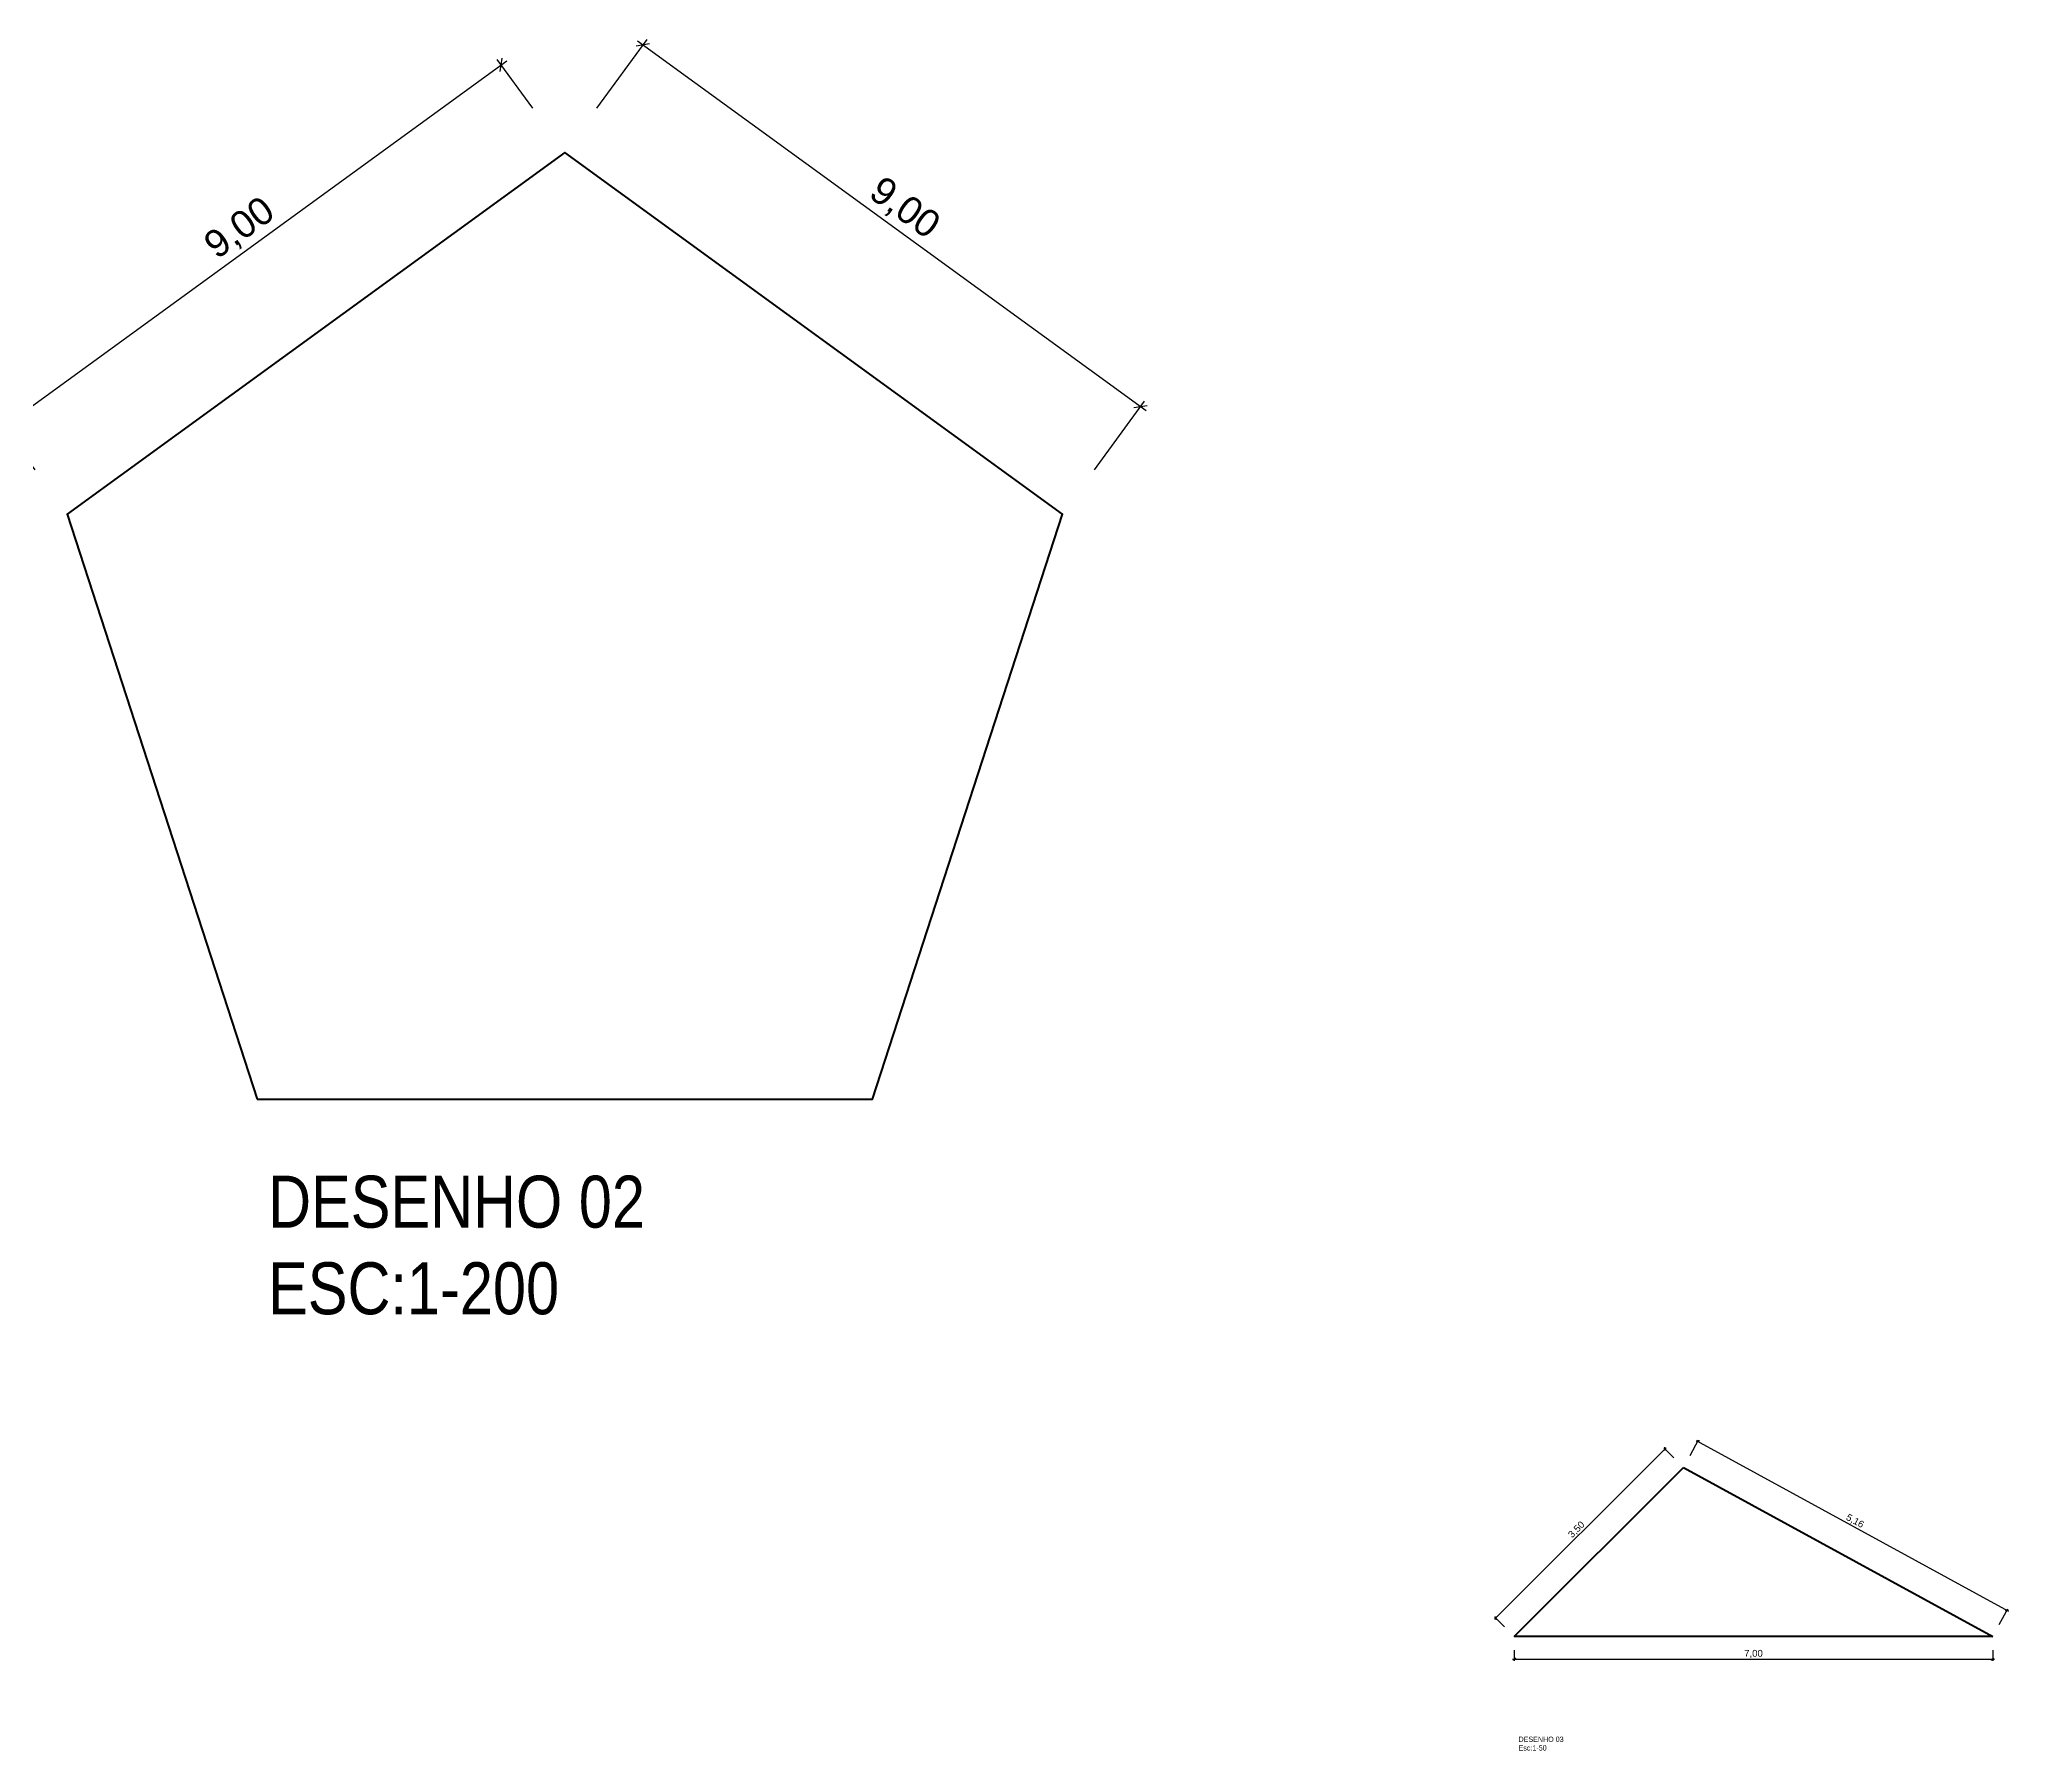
# Model space of a CAD drawing. Header units: millimetres. Extents: x 3164 to 3491, y -5235 to 1368.
# Drawn here: x 3461.85 to 3490.66, y -5235.33 to -5210.29 of the extents above; entities that cross this region are included whole.
import ezdxf

# ---------------------------------------------------------------- set-up
doc = ezdxf.new("R2010")
doc.units = ezdxf.units.MM
for name, color, linetype, lineweight in [('CARIMBO', 7, 'Continuous', 25), ('L.LARGA', 6, 'Continuous', 53), ('TX 4', 181, 'Continuous', 25)]:
    doc.layers.add(name, color=color, linetype=linetype, lineweight=lineweight)
doc.styles.get("Standard").update_dxf_attribs({"font": 'arial.ttf'})
doc.styles.add('TX4 1-20', font='ARIALN.TTF', dxfattribs={"height": 0.076})
doc.styles.add('TX4 1-200', font='ARIALN.TTF', dxfattribs={"height": 0.76})
doc.dimstyles.new('Copy of COTA 1-200', dxfattribs={"dimscale": 2, "dimtxt": 0.2, "dimasz": 0.07, "dimexe": 0.05, "dimexo": 0.4, "dimgap": 0.03, "dimtad": 1, "dimzin": 1, "dimtxsty": 'Standard', "dimblk": 'OBLIQUE', "dimcen": 2.5, "dimdle": 0.05, "dimclrd": 256, "dimclrt": 2, "dimadec": 0, "dimazin": 0, "dimtfac": 1, "dimtmove": 0, "dimatfit": 3, "dimfxl": 0, "dimlwd": -1, "dimlwe": -1, "dimarcsym": 0})
doc.dimstyles.new('COTA 1-50', dxfattribs={"dimscale": 0.5, "dimtxt": 0.2, "dimasz": 0.07, "dimexe": 0.05, "dimexo": 0.4, "dimgap": 0.03, "dimtad": 1, "dimzin": 1, "dimtxsty": 'Standard', "dimblk": 'OBLIQUE', "dimcen": 2.5, "dimdle": 0.05, "dimclrd": 256, "dimclrt": 2, "dimadec": 0, "dimazin": 0, "dimtfac": 1, "dimtmove": 0, "dimatfit": 3, "dimfxl": 0, "dimlwd": -1, "dimlwe": -1, "dimarcsym": 0})

# ---------------------------------------------------------------- blocks, each defined once
blk = doc.blocks.new('_Oblique')
at = {"color": 0, "linetype": 'ByBlock', "lineweight": -2}
blk.add_line((-0.5, -0.5), (0.5, 0.5), dxfattribs=at)
blk = doc.blocks.new('*D16')
at = {"layer": 'CARIMBO'}
blk.add_line((3461.242, -5216.016), (3468.685, -5210.609), dxfattribs=at)
at = {"layer": 'CARIMBO', "color": 0}
for p, q in [((3469.065, -5211.301), (3468.545, -5210.587)), ((3461.784, -5216.591), (3461.264, -5215.877))]:
    blk.add_line(p, q, dxfattribs=at)
at = {"layer": 'Defpoints', "color": 0}
for p in [(3468.604, -5210.667), (3469.535, -5211.949), (3462.254, -5217.239)]:
    blk.add_point(p, dxfattribs=at)
at = {"layer": 'CARIMBO', "xscale": 0.14, "yscale": 0.14, "zscale": 0.14}
for p, rotation in [((3468.604, -5210.667), 35.99999999999741), ((3461.323, -5215.958), 215.9999999999974)]:
    blk.add_blockref('_Oblique', p, dxfattribs=dict(at, rotation=rotation))
at = {"layer": 'CARIMBO', "color": 2, "insert": (3464.787, -5213.069), "char_height": 0.4, "attachment_point": 5, "rotation": 36}
blk.add_mtext('9,00', dxfattribs=at)
blk = doc.blocks.new('*D17')
at = {"layer": 'CARIMBO', "color": 0}
for p, q in [((3470.005, -5211.301), (3470.737, -5210.294)), ((3477.286, -5216.591), (3478.018, -5215.584))]:
    blk.add_line(p, q, dxfattribs=at)
at = {"layer": 'CARIMBO'}
blk.add_line((3470.598, -5210.316), (3478.041, -5215.724), dxfattribs=at)
at = {"layer": 'Defpoints', "color": 0}
for p in [(3469.535, -5211.949), (3477.96, -5215.665), (3476.816, -5217.239)]:
    blk.add_point(p, dxfattribs=at)
at = {"layer": 'CARIMBO', "xscale": 0.14, "yscale": 0.14, "zscale": 0.14}
for p, rotation in [((3470.678, -5210.375), 144.0000000000026), ((3477.96, -5215.665), 324.0000000000026)]:
    blk.add_blockref('_Oblique', p, dxfattribs=dict(at, rotation=rotation))
at = {"layer": 'CARIMBO', "color": 2, "insert": (3474.496, -5212.777), "char_height": 0.4, "attachment_point": 5, "rotation": 324}
blk.add_mtext('9,00', dxfattribs=at)
blk = doc.blocks.new('*D31')
at = {"layer": 'CARIMBO'}
blk.add_line((3485.65, -5230.895), (3483.139, -5233.405), dxfattribs=at)
at = {"layer": 'CARIMBO', "color": 0}
for p, q in [((3485.761, -5231.042), (3485.614, -5230.895)), ((3483.286, -5233.517), (3483.139, -5233.37))]:
    blk.add_line(p, q, dxfattribs=at)
at = {"layer": 'Defpoints', "color": 0}
for p in [(3485.903, -5231.183), (3483.157, -5233.388), (3483.428, -5233.658)]:
    blk.add_point(p, dxfattribs=at)
at = {"layer": 'CARIMBO', "xscale": 0.035, "yscale": 0.035, "zscale": 0.035}
for p, rotation in [((3485.632, -5230.913), 45.00000000000527), ((3483.157, -5233.388), 225.0000000000053)]:
    blk.add_blockref('_Oblique', p, dxfattribs=dict(at, rotation=rotation))
at = {"layer": 'CARIMBO', "color": 2, "insert": (3484.341, -5232.097), "char_height": 0.1, "attachment_point": 5, "rotation": 45}
blk.add_mtext('3,50', dxfattribs=at)
blk = doc.blocks.new('*D32')
at = {"layer": 'CARIMBO', "color": 0}
for p, q in [((3485.999, -5231.008), (3486.124, -5230.778)), ((3490.524, -5233.483), (3490.649, -5233.253))]:
    blk.add_line(p, q, dxfattribs=at)
at = {"layer": 'CARIMBO'}
blk.add_line((3486.09, -5230.788), (3490.659, -5233.287), dxfattribs=at)
at = {"layer": 'Defpoints', "color": 0}
for p in [(3485.903, -5231.183), (3490.637, -5233.275), (3490.428, -5233.658)]:
    blk.add_point(p, dxfattribs=at)
at = {"layer": 'CARIMBO', "xscale": 0.035, "yscale": 0.035, "zscale": 0.035}
for p, rotation in [((3486.112, -5230.8), 151.3249499368914), ((3490.637, -5233.275), 331.3249499368914)]:
    blk.add_blockref('_Oblique', p, dxfattribs=dict(at, rotation=rotation))
at = {"layer": 'CARIMBO', "color": 2, "insert": (3488.411, -5231.972), "char_height": 0.1, "attachment_point": 5, "rotation": 331.3249}
blk.add_mtext('5,16', dxfattribs=at)
blk = doc.blocks.new('*D33')
at = {"layer": 'CARIMBO', "color": 0}
for p, q in [((3483.428, -5233.858), (3483.428, -5234.013)), ((3490.428, -5233.858), (3490.428, -5234.013))]:
    blk.add_line(p, q, dxfattribs=at)
at = {"layer": 'CARIMBO'}
blk.add_line((3483.403, -5233.988), (3490.453, -5233.988), dxfattribs=at)
at = {"layer": 'Defpoints', "color": 0}
for p in [(3483.428, -5233.658), (3490.428, -5233.658), (3490.428, -5233.988)]:
    blk.add_point(p, dxfattribs=at)
at = {"layer": 'CARIMBO', "xscale": 0.035, "yscale": 0.035, "zscale": 0.035, "rotation": 180}
blk.add_blockref('_Oblique', (3483.428, -5233.988), dxfattribs=at)
at = {"layer": 'CARIMBO', "xscale": 0.035, "yscale": 0.035, "zscale": 0.035}
blk.add_blockref('_Oblique', (3490.428, -5233.988), dxfattribs=at)
at = {"layer": 'CARIMBO', "color": 2, "insert": (3486.928, -5233.912), "char_height": 0.1, "attachment_point": 5}
blk.add_mtext('7,00', dxfattribs=at)

msp = doc.modelspace()

# ---------------------------------------------------------------- linework, layer by layer
at = {"layer": 'L.LARGA'}
for p, q in [((3483.428, -5233.658), (3485.903, -5231.183)), ((3485.903, -5231.183), (3490.428, -5233.658)), ((3490.428, -5233.658), (3483.428, -5233.658))]:
    msp.add_line(p, q, dxfattribs=at)
msp.add_lwpolyline([(3465.035, -5225.798), (3474.035, -5225.798), (3476.816, -5217.239), (3469.535, -5211.949), (3462.254, -5217.239)], close=True, dxfattribs=at)

# ---------------------------------------------------------------- texts
at = {"layer": 'TX 4', "attachment_point": 1}
for s, width, heights, insert, char_height, style in [('DESENHO 02\\PESC:1-200', 5.5361, [2.435], (3465.193, -5226.916), 0.76, 'TX4 1-200'), ('DESENHO 03\\PEsc:1-50', 3.01229, [0], (3483.49, -5235.122), 0.076, 'TX4 1-20')]:
    msp.add_mtext_dynamic_manual_height_columns(s, width=width, gutter_width=0.38, heights=heights, dxfattribs=dict(at, insert=insert, char_height=char_height, style=style))

# ---------------------------------------------------------------- dimensions: what is measured, and where the dimension line sits
at = {"layer": 'CARIMBO'}
for p1, p2, distance, dimstyle, picture, middle in [((3469.535, -5211.949), (3476.816, -5217.239), 1.945, 'Copy of COTA 1-200', '*D17', (3474.496, -5212.777)), ((3462.254, -5217.239), (3469.535, -5211.949), 1.584, 'Copy of COTA 1-200', '*D16', (3464.787, -5213.069)), ((3485.903, -5231.183), (3490.428, -5233.658), 0.437, 'COTA 1-50', '*D32', (3488.411, -5231.972)), ((3485.903, -5231.183), (3483.428, -5233.658), -0.383, 'COTA 1-50', '*D31', (3484.341, -5232.097)), ((3483.428, -5233.658), (3490.428, -5233.658), -0.329, 'COTA 1-50', '*D33', (3486.928, -5233.912))]:
    dim = msp.add_aligned_dim(p1=p1, p2=p2, distance=distance, dimstyle=dimstyle, dxfattribs=at)
    dim.commit()
    dim.dimension.update_dxf_attribs({"geometry": picture, "text_midpoint": middle})

doc.saveas('drawing.dxf')
